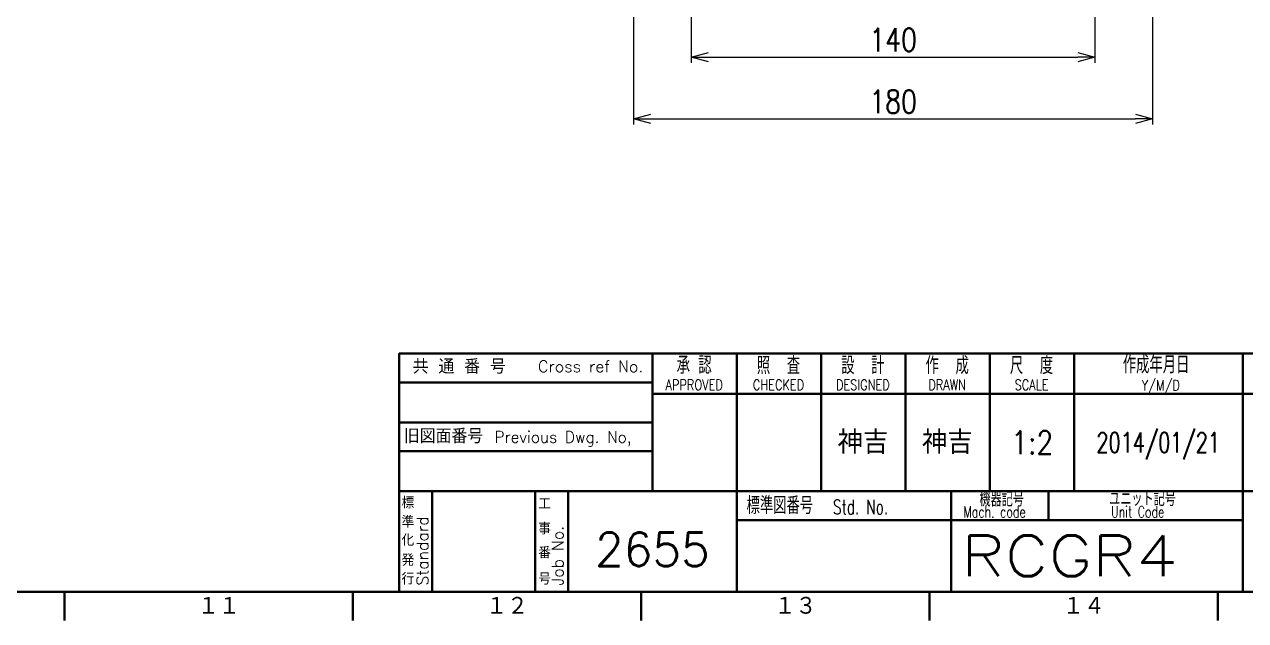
# Model space of a CAD drawing. Header units: millimetres. Extents: x 0 to 1682, y 0 to 1188.
# Drawn here: x 1006.1 to 1429.6, y 20 to 226.6 of the extents above; entities that cross this region are included whole.
import ezdxf
from ezdxf.enums import TextEntityAlignment as Align

# ---------------------------------------------------------------- set-up
doc = ezdxf.new("R2010")
doc.units = ezdxf.units.MM
doc.header["$LTSCALE"] = 2
doc.layers.get('0').update_dxf_attribs({"lineweight": 20})
doc.layers.get('DEFPOINTS').update_dxf_attribs({"color": 253})
for name, color, linetype, lineweight in [('2', 5, 'Continuous', 40), ('5', 3, 'Continuous', 13), ('WAKU', 7, 'Continuous', 40)]:
    doc.layers.add(name, color=color, linetype=linetype, lineweight=lineweight)
doc.styles.add('DIMENSION', font='romans.shx', dxfattribs={"width": 0.8, "bigfont": 'extfont2.shx'})
doc.styles.get("Standard").update_dxf_attribs({"font": 'romans.shx', "width": 0.8, "bigfont": 'extfont2.shx'})
doc.dimstyles.new('GEN-ISO$0', dxfattribs={"dimtxt": 4, "dimasz": 3, "dimexe": 1, "dimexo": 1, "dimgap": 1, "dimtad": 3, "dimrnd": 0.01, "dimdsep": 46, "dimtxsty": 'Standard', "dimblk": 'OPEN30', "dimcen": 0, "dimclrd": 256, "dimclre": 256, "dimclrt": 7, "dimazin": 2, "dimtp": 0.1, "dimtm": 0.1000000001, "dimtfac": 0.6, "dimtmove": 2, "dimatfit": 3, "dimldrblk": 'OPEN30', "dimfxl": 1, "dimarcsym": 0})

# ---------------------------------------------------------------- blocks, each defined once
blk = doc.blocks.new('A1組立図')
at = {"layer": 'WAKU', "color": 5, "linetype": 'Continuous'}
for p, q in [((25, 15), (826, 15)), ((510, 10), (510, 15)), ((560, 10), (560, 15)), ((610, 10), (610, 15)), ((660, 10), (660, 15)), ((710, 10), (710, 15))]:
    blk.add_line(p, q, dxfattribs=at)
for s, p in [('１１', (533.1000000000001, 10.86506)), ('１２', (583.1000000000001, 10.86506)), ('１３', (633.1000000000001, 10.86506)), ('１４', (683.1000000000001, 10.86506))]:
    blk.add_text(s, height=3.3108069896698, dxfattribs=at).set_placement(p)
blk = doc.blocks.new('A1表題欄')
at = {"layer": 'WAKU'}
for p, q in [((-214.0726280000001, 41.26379400000002), (-214.0726280000001, 17.42126200000001)), ((-199.448273, 41.26379300000002), (-199.4482700000001, 5.000000044219632e-06)), ((-184.8238180000001, 41.26379300000002), (-184.8238180000001, 17.42126200000001)), ((-170.1993620000003, 41.26379300000002), (-170.1993620000003, 17.42126200000001)), ((-155.5749070000002, 41.26379300000002), (-155.5749070000002, 17.42126200000001)), ((-140.950407, 41.26379400000002), (-140.950407, 17.42126300000001)), ((-111.7015420000002, 41.26379300000002), (-111.701608, 5.000000044219632e-06)), ((-257.9461200000001, 36.26379600000001), (-214.0726280000001, 36.26379600000001)), ((-214.0726280000002, 34.26379800000001), (0, 34.26379800000001)), ((-140.950407, 34.26379800000001), (-140.950407, 17.42126126783234)), ((-111.7015420000002, 34.26379800000001), (-111.7015420000002, 34.26379300000002)), ((-257.9461175000001, 29.34252750000002), (-214.0726280000001, 29.34252800000002)), ((-257.9461175000001, 24.34252750000002), (-214.0726280000001, 24.34252750000002)), ((-257.9461150000002, 17.42125900000002), (0, 17.42126400000001)), ((-252.231511, 17.421246), (-252.231511, 5.000000044219632e-06)), ((-234.411828, 17.42126000000002), (-234.411828, 5.000000044219632e-06)), ((-228.697228, 17.42126100000002), (-228.697228, 5.000000044219632e-06)), ((-162.2709880000002, 17.42126100000002), (-162.2709890000001, 5.000000044219632e-06)), ((-145.4145280000002, 17.42126100000002), (-145.4145280000002, 12.42126400000001)), ((-199.448273, 12.42126400000001), (-111.701608, 12.42126400000001))]:
    blk.add_line(p, q, dxfattribs=at)
at = {"layer": 'WAKU', "color": 5}
blk.add_lwpolyline([(3.999999989900971e-05, 41.26379300000002), (-257.9461200000001, 41.26379600000001), (-257.9461120000001, 8.00000003664536e-06)], dxfattribs=at)
at = {"layer": 'WAKU'}
for s, height, p in [('共 通 番 号', 2.5, (-247.5501413414595, 39.1361842517847)), ('Cross ref No.', 2, (-224.7727834554912, 39.03573043591391))]:
    blk.add_text(s, height=height, dxfattribs=at).set_placement(p, align=Align.MIDDLE)
for s, height, width, p in [('承 認', 3, 0.7, (-206.8237038564341, 39.3508781970491)), ('照  査', 3, 0.7, (-192.1992997400741, 39.35087790449649)), ('設  計', 3, 0.7, (-177.5748443152768, 39.35087792577275)), ('作  成', 3, 0.7, (-162.9503888152769, 39.35087792577275)), ('尺  度', 3, 0.7, (-148.3259121989254, 39.35087817577272)), ('APPROVED', 1.8, 0.8, (-206.823704612844, 35.85088043595619)), ('CHECKED', 1.8, 0.8, (-192.199299612844, 35.85088041558936)), ('DESIGNED', 1.8, 0.8, (-177.5748443152768, 35.85088042577274)), ('DRAWN', 1.8, 0.8, (-162.9503888152769, 35.85088042577274)), ('SCALE', 1.8, 0.8, (-148.3259113152767, 35.85088042577274))]:
    blk.add_text(s, height=height, dxfattribs=dict(at, width=width)).set_placement(p, align=Align.MIDDLE)
for s, height, width, p in [('作成年月日', 3, 0.7, (-132.5059080141439, 37.82404538693123)), ('Y/M/D', 1.8, 0.8, (-129.2140207217477, 34.86999783073537)), ('Previous Dwg. No,', 2, 0.97, (-241.4565505085297, 25.80209438142678)), ('機器記号', 2.5, 0.7, (-157.3503529904558, 14.76514962122326)), ('ユニット記号', 2.5, 0.7, (-134.8579684509818, 14.84772124518327)), ('標準図番号', 3, 0.7, (-197.7428692782125, 13.44222551170844)), ('Std. No.', 2.5, 0.7, (-182.7706526399465, 13.44222551170844)), ('Mach. code', 2, 0.7, (-160.1363223319984, 12.83498649658281)), ('Unit Code', 2, 0.7, (-134.5463001312015, 12.83498649658281))]:
    blk.add_text(s, height=height, dxfattribs=dict(at, width=width)).set_placement(p)
for s, height, p in [('旧図面番号', 2.5, (-257.1539363033189, 25.71462422940672)), ('標', 2, (-257.5593326150222, 14.42713891802509)), ('工', 2, (-233.852353395094, 14.23507191802508)), ('準', 2, (-257.5593326150222, 11.11354991802511)), ('事', 2, (-233.852353395094, 9.928234701775938)), ('化', 2, (-257.5593326150222, 7.951151918025062)), ('発', 2, (-257.5593326150222, 4.473773918025074)), ('番', 2, (-233.852353395094, 5.75908491802511)), ('行', 2, (-257.5593326150222, 1.242575283615626)), ('号', 2, (-233.852353395094, 1.242575283615622))]:
    blk.add_text(s, height=height, dxfattribs=at).set_placement(p)
for s, p in [('Standard', (-252.9274252608113, 1.051539220026157)), ('Job No.', (-229.4985018332361, 1.051539220026157))]:
    blk.add_text(s, height=2, rotation=90, dxfattribs=at).set_placement(p)
at = {"layer": 'WAKU', "linetype": 'Continuous', "width": 0.7}
for tag, p in [('GEN-TITLE-UN', (-790.9960401383349, 551.0069462462614)), ('GEN-TITLE-PT', (-771.2460331561937, 551.0000152594946)), ('GEN-TITLE-QT', (-751.5109460479435, 551.0000152594946)), ('GEN-TITLE-STO', (-731.5692981576932, 551.0000152594946))]:
    blk.add_attdef(tag, text='', height=6, dxfattribs=at).set_placement(p, align=Align.MIDDLE)
at = {"layer": 'WAKU'}
for tag, height, width, p in [('GEN-TITLE-CRO', 4, 0.8, (-236.0093727500001, 32.80316175000002)), ('HEADER1', 5, 0.9, (-50.87754871489278, 30.14737378208912)), ('GEN-TITLE-SCA', 4, 0.85, (-148.2086915219147, 25.85030033944469)), ('HEADER2', 6, 0.9, (-51.1055881393595, 21.67835670767437)), ('GEN-TITLE-PRE', 4, 0.8, (-236.0093727500001, 20.88189325000002))]:
    blk.add_attdef(tag, text='', height=height, dxfattribs=dict(at, width=width)).set_placement(p, align=Align.MIDDLE)
for tag, p in [('GEN-TITLE-APP｛3.4｝', (-206.7993371410701, 26.09017933488185)), ('GEN-TITLE-CHE｛3.4｝', (-192.1749307186541, 26.09017933488184)), ('GEN-TITLE-DES｛3.4｝', (-177.5504768955304, 26.09017933488184)), ('GEN-TITLE-DRA｛3.4｝', (-162.9260208955307, 26.09017933488184))]:
    blk.add_attdef(tag, text='', height=4, dxfattribs=at).set_placement(p, align=Align.MIDDLE)
at = {"layer": 'WAKU', "width": 0.7}
blk.add_attdef('GEN-TITLE-DAT', text='', height=3.5, dxfattribs=at).set_placement((-126.3634238803612, 24.10231405561882), align=Align.CENTER)
blk.add_attdef('GEN-TITLE-DAT1{4.4}', text='', height=3.5, dxfattribs=at).set_placement((-243.5208837757685, 8.710632224231539), align=Align.MIDDLE_CENTER)
at = {"layer": 'WAKU', "color": 5}
blk.add_attdef('HEADER6', text='', height=5.799999999999999, dxfattribs=at).set_placement((-214.0727490981173, 2.699132099436623), align=Align.BOTTOM_CENTER)
at = {"layer": 'WAKU', "style": 'DIMENSION', "width": 1.2}
blk.add_attdef('HEADER13', text='', height=7.023, dxfattribs=at).set_placement((-196.4441631014788, 6.21063209943662), align=Align.MIDDLE_LEFT)
at = {"layer": 'WAKU', "color": 5, "style": 'DIMENSION', "width": 1.2}
for tag, p in [('HEADER12', (-160.5460862237916, 6.210632099436616)), ('GEN-TITLE-DWG', (-93.20996000000015, 6.21063209943661))]:
    blk.add_attdef(tag, text='', height=7.023, dxfattribs=at).set_placement(p, align=Align.MIDDLE_LEFT)
at = {"layer": 'WAKU', "color": 5, "style": 'DIMENSION'}
blk.add_attdef('GEN-TITLE-Amd', text='', height=7.023, dxfattribs=at).set_placement((-3.964148436531151, 6.210632099436609), align=Align.MIDDLE)
blk = doc.blocks.new('_Open30')
at = {"color": 0, "linetype": 'ByBlock', "lineweight": -2}
for p, q in [((-1, 0.26794919), (0, 0)), ((0, 0), (-1, -0.26794919)), ((0, 0), (-1, 0))]:
    blk.add_line(p, q, dxfattribs=at)
blk = doc.blocks.new('*D57')
at = {"layer": '5', "lineweight": -2, "transparency": 16777216}
for p, q in [((1237.340585836374, 273.8690700810705), (1237.340585836374, 213.2658455374321)), ((1377.341468953824, 273.8690700810705), (1377.341468953824, 213.2658455374321)), ((1243.340585836374, 215.2658455374321), (1371.341468953824, 215.2658455374321))]:
    blk.add_line(p, q, dxfattribs=at)
at = {"layer": 'DEFPOINTS', "color": 0, "transparency": 16777216}
for p in [(1237.340585836374, 275.8690700810705), (1377.341468953824, 275.8690700810705), (1377.341468953824, 215.2658455374321)]:
    blk.add_point(p, dxfattribs=at)
at = {"layer": '5', "lineweight": -2, "transparency": 16777216, "xscale": 6, "yscale": 6, "zscale": 6, "rotation": 180}
blk.add_blockref('_Open30', (1237.340585836374, 215.2658455374321), dxfattribs=at)
at = {"layer": '5', "lineweight": -2, "transparency": 16777216, "xscale": 6, "yscale": 6, "zscale": 6}
blk.add_blockref('_Open30', (1377.341468953824, 215.2658455374321), dxfattribs=at)
at = {"layer": '5', "color": 7, "transparency": 16777216, "insert": (1307.341027395099, 221.2658455374321), "char_height": 8, "attachment_point": 5}
blk.add_mtext('140', dxfattribs=at)
blk = doc.blocks.new('*D58')
at = {"layer": '5', "lineweight": -2, "transparency": 16777216}
for p, q in [((1217.34146895382, 368.8691920810709), (1217.34146895382, 191.8602210775566)), ((1397.34146895382, 368.8691920810775), (1397.34146895382, 191.8602210775566)), ((1223.34146895382, 193.8602210775566), (1391.34146895382, 193.8602210775566))]:
    blk.add_line(p, q, dxfattribs=at)
at = {"layer": 'DEFPOINTS', "color": 0, "transparency": 16777216}
for p in [(1217.34146895382, 370.8691920810709), (1397.34146895382, 370.8691920810775), (1397.34146895382, 193.8602210775566)]:
    blk.add_point(p, dxfattribs=at)
at = {"layer": '5', "lineweight": -2, "transparency": 16777216, "xscale": 6, "yscale": 6, "zscale": 6, "rotation": 180}
blk.add_blockref('_Open30', (1217.34146895382, 193.8602210775566), dxfattribs=at)
at = {"layer": '5', "lineweight": -2, "transparency": 16777216, "xscale": 6, "yscale": 6, "zscale": 6}
blk.add_blockref('_Open30', (1397.34146895382, 193.8602210775566), dxfattribs=at)
at = {"layer": '5', "color": 7, "transparency": 16777216, "insert": (1307.34146895382, 199.8602210775566), "char_height": 8, "attachment_point": 5}
blk.add_mtext('180', dxfattribs=at)

msp = doc.modelspace()

# ---------------------------------------------------------------- block references
at = {"layer": '2', "lineweight": 0, "xscale": 2, "yscale": 2, "zscale": 2}
msp.add_blockref('A1組立図', (0, 0), dxfattribs=at)
at = {"layer": '2', "lineweight": 0}
ref = msp.add_blockref('A1表題欄', (1652, 30), dxfattribs=dict(at, xscale=2, yscale=2, zscale=2))
ref.add_attrib('GEN-TITLE-DAT', '2014/01/21', dxfattribs={"layer": 'WAKU', "height": 7, "width": 0.7}).set_placement((1399.273152239278, 78.20462811123764), align=Align.CENTER)
ref.add_attrib('GEN-TITLE-SCA', '1:2', dxfattribs={"layer": 'WAKU', "height": 8, "width": 0.85}).set_placement((1355.582616956171, 81.70060067888937), align=Align.MIDDLE)
ref.add_attrib('HEADER6', '2655', dxfattribs={"layer": 'WAKU', "color": 5, "height": 11.6}).set_placement((1223.854501803765, 35.39826419887325), align=Align.BOTTOM_CENTER)
ref.add_attrib('HEADER12', 'RCGR4', dxfattribs={"layer": 'WAKU', "color": 5, "height": 14.046, "style": 'DIMENSION', "width": 1.2}).set_placement((1330.907827552417, 42.42126419887323), align=Align.MIDDLE_LEFT)
ref.add_attrib('GEN-TITLE-DES｛3.4｝', '神吉', dxfattribs={"layer": 'WAKU', "height": 8}).set_placement((1296.899046208939, 82.18035866976368), align=Align.MIDDLE)
ref.add_attrib('GEN-TITLE-DRA｛3.4｝', '神吉', dxfattribs={"layer": 'WAKU', "height": 8}).set_placement((1326.147958208939, 82.18035866976368), align=Align.MIDDLE)

# ---------------------------------------------------------------- dimensions: what is measured, and where the dimension line sits
at = {"layer": '5'}
for base, p1, p2, picture, middle in [((1397.34146895382, 193.8602210775566), (1217.34146895382, 370.8691920810709), (1397.34146895382, 370.8691920810775), '*D58', (1307.34146895382, 199.8602210775566)), ((1377.341468953824, 215.2658455374321), (1237.340585836374, 275.8690700810705), (1377.341468953824, 275.8690700810705), '*D57', (1307.341027395099, 221.2658455374321))]:
    dim = msp.add_linear_dim(base=base, p1=p1, p2=p2, angle=1.13188884528792e-13, dimstyle='GEN-ISO$0', override={"dimscale": 2, "dimtm": 0.1, "dimtdec": 3}, dxfattribs=at)
    dim.commit()
    dim.dimension.update_dxf_attribs({"geometry": picture, "text_midpoint": middle})

doc.saveas('drawing.dxf')
